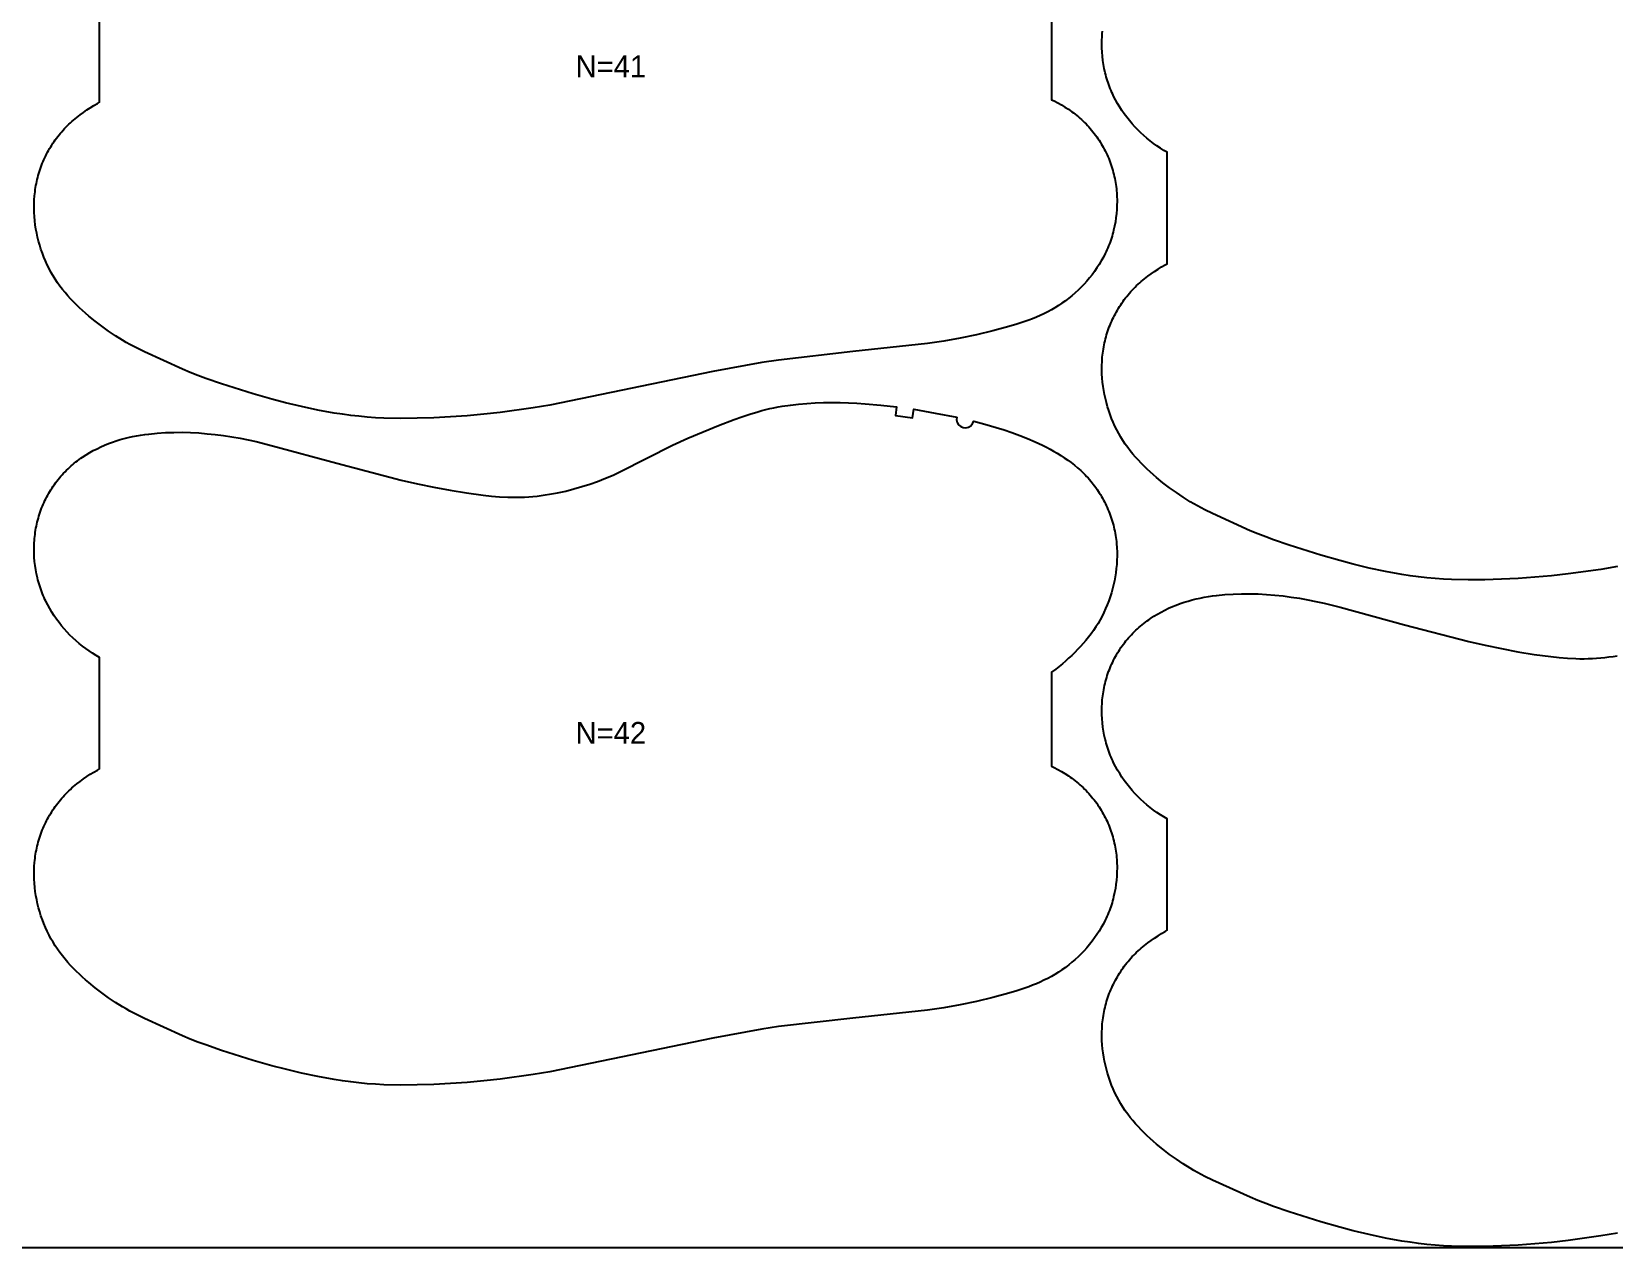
# Model space of a CAD drawing. Header units: inches. Extents: x 0 to 1972, y 0 to 1090.
# Drawn here: x 1230.7 to 1593.2, y 0 to 278.7 of the extents above; entities that cross this region are included whole.
import ezdxf

# ---------------------------------------------------------------- set-up
doc = ezdxf.new("R2010")
doc.units = ezdxf.units.IN

msp = doc.modelspace()

# ---------------------------------------------------------------- linework, layer by layer
at = {"layer": '1'}
for points in [[(0.5, 0), (1971.9894, 0), (1971.9894, 1089.551), (0.5, 1089.551), (0.5, 0)], [(1442.7463, 190.3056), (1442.703, 189.6846), (1442.8529, 189.0803), (1443.1812, 188.5514), (1443.6563, 188.1491), (1444.2321, 187.9123), (1444.8528, 187.8641), (1445.4583, 188.0091), (1445.9898, 188.3332), (1446.3959, 188.8051), (1446.6372, 189.379), (1449.207, 188.6925), (1451.761, 187.9477), (1453.5823, 187.3757), (1455.3914, 186.7666), (1457.1848, 186.1145), (1458.959, 185.4131), (1460.7105, 184.6567), (1461.5764, 184.2563), (1462.4349, 183.8405), (1463.2856, 183.4086), (1464.1279, 182.9602), (1464.9612, 182.4946), (1465.7849, 182.0113), (1466.5984, 181.5098), (1467.3998, 180.9889), (1468.1872, 180.4478), (1468.9588, 179.8855), (1469.7125, 179.3008), (1470.4466, 178.6927), (1470.8056, 178.3796), (1471.1589, 178.0603), (1471.5064, 177.7347), (1471.8477, 177.4025), (1472.1827, 177.0638), (1472.5112, 176.7187), (1472.8332, 176.3673), (1473.1485, 176.0098), (1473.4571, 175.6462), (1473.7589, 175.2769), (1474.0539, 174.9019), (1474.3419, 174.5214), (1474.6228, 174.1356), (1474.8966, 173.7446), (1475.1632, 173.3485), (1475.4225, 172.9476), (1475.6745, 172.542), (1475.9189, 172.1318), (1476.1559, 171.7172), (1476.3852, 171.2983), (1476.6067, 170.8754), (1476.8206, 170.4485), (1477.0265, 170.0179), (1477.2246, 169.5836), (1477.4148, 169.1458), (1477.5969, 168.7046), (1477.7709, 168.2603), (1477.9368, 167.8129), (1478.0945, 167.3626), (1478.244, 166.9095), (1478.3851, 166.4539), (1478.5178, 165.9957), (1478.6421, 165.5353), (1478.7579, 165.0727), (1478.8651, 164.6081), (1478.9637, 164.1416), (1479.0537, 163.6734), (1479.135, 163.2036), (1479.2077, 162.7324), (1479.272, 162.2599), (1479.3279, 161.7863), (1479.3754, 161.3117), (1479.4458, 160.3602), (1479.4836, 159.4066), (1479.4894, 158.4521), (1479.4638, 157.4978), (1479.4074, 156.545), (1479.3206, 155.5948), (1479.204, 154.6479), (1479.0579, 153.7052), (1478.8829, 152.7674), (1478.6792, 151.8351), (1478.4475, 150.9093), (1478.188, 149.9905), (1477.9012, 149.0796), (1477.5875, 148.1774), (1477.247, 147.285), (1476.8795, 146.4034), (1476.4851, 145.5339), (1476.0637, 144.6777), (1475.6153, 143.8358), (1475.1398, 143.0095), (1474.6372, 142.2), (1474.1078, 141.408), (1473.5529, 140.6336), (1472.9743, 139.8762), (1472.3734, 139.1356), (1471.7521, 138.4112), (1471.1119, 137.7029), (1470.4545, 137.0101), (1469.7816, 136.3325), (1469.0947, 135.6697), (1468.3947, 135.0211), (1467.6822, 134.3864), (1466.9581, 133.7649), (1465.4778, 132.5598), (1464.4894, 131.8059), (1464.4894, 110.2615), (1465.0608, 109.9877), (1465.9074, 109.5478), (1466.7394, 109.0801), (1467.5554, 108.5846), (1468.354, 108.0616), (1468.7463, 107.7899), (1469.1339, 107.5114), (1469.5164, 107.2261), (1469.8937, 106.934), (1470.2656, 106.6353), (1470.632, 106.3299), (1470.9928, 106.0178), (1471.3476, 105.6991), (1471.6964, 105.3739), (1472.039, 105.042), (1472.3752, 104.7036), (1472.7049, 104.3588), (1473.028, 104.0078), (1473.3444, 103.6506), (1473.6539, 103.2875), (1473.9564, 102.9185), (1474.2518, 102.5437), (1474.54, 102.1634), (1474.8209, 101.7777), (1475.0943, 101.3867), (1475.3601, 100.9905), (1475.6183, 100.5892), (1475.8686, 100.1831), (1476.111, 99.7722), (1476.3454, 99.3568), (1476.5716, 98.9368), (1476.7895, 98.5125), (1476.9991, 98.0841), (1477.2004, 97.6517), (1477.3933, 97.2154), (1477.5778, 96.7755), (1477.754, 96.3322), (1477.9217, 95.8856), (1478.081, 95.4358), (1478.2318, 94.9832), (1478.3742, 94.5277), (1478.508, 94.0697), (1478.6333, 93.6092), (1478.7501, 93.1466), (1478.8583, 92.6818), (1478.958, 92.2152), (1479.049, 91.7468), (1479.1314, 91.2769), (1479.2051, 90.8057), (1479.2704, 90.3331), (1479.327, 89.8595), (1479.3752, 89.3849), (1479.4149, 88.9095), (1479.4461, 88.4335), (1479.4689, 87.9569), (1479.4834, 87.48), (1479.4894, 87.0029), (1479.4766, 86.0485), (1479.4307, 85.095), (1479.3519, 84.1436), (1479.2406, 83.1954), (1479.0966, 82.2516), (1478.9202, 81.3136), (1478.7113, 80.3823), (1478.5947, 79.9197), (1478.4699, 79.4592), (1478.3371, 79.0011), (1478.1962, 78.5454), (1478.0472, 78.0924), (1477.8902, 77.6422), (1477.725, 77.1949), (1477.5518, 76.7507), (1477.3706, 76.3097), (1477.1814, 75.8721), (1476.9844, 75.4378), (1476.7797, 75.0072), (1476.3477, 74.1567), (1475.8864, 73.3215), (1475.3969, 72.5022), (1474.8801, 71.6996), (1474.3369, 70.9145), (1473.7685, 70.1475), (1473.1758, 69.3995), (1472.5594, 68.6709), (1471.9203, 67.9624), (1471.259, 67.2745), (1470.5764, 66.6079), (1469.8731, 65.963), (1469.1499, 65.3404), (1468.4076, 64.7407), (1467.6468, 64.1645), (1466.8686, 63.6119), (1466.0739, 63.0832), (1465.2636, 62.5787), (1464.4386, 62.0986), (1463.6001, 61.6431), (1462.7488, 61.2124), (1461.8858, 60.8068), (1461.0121, 60.4261), (1460.1287, 60.0684), (1459.2368, 59.7314), (1458.3376, 59.4129), (1456.5218, 58.8219), (1454.6906, 58.2772), (1451.0059, 57.2772), (1447.2956, 56.3858), (1443.5597, 55.6026), (1439.801, 54.9376), (1436.0237, 54.3938), (1418.9483, 52.5356), (1401.882, 50.596), (1398.1112, 50.0081), (1386.8452, 47.9597), (1349.4626, 40.2441), (1345.6968, 39.6224), (1338.1344, 38.5772), (1334.3416, 38.1496), (1330.5404, 37.8037), (1326.7327, 37.5376), (1322.9207, 37.3467), (1319.1054, 37.2321), (1315.288, 37.202), (1311.4723, 37.2869), (1309.5664, 37.383), (1307.6629, 37.5177), (1305.7626, 37.6916), (1303.8664, 37.9054), (1301.9751, 38.1594), (1300.089, 38.4509), (1296.3332, 39.1333), (1292.6, 39.9282), (1288.8883, 40.8182), (1285.8075, 41.6235), (1281.5272, 42.8384), (1274.2492, 45.1417), (1270.6393, 46.3858), (1268.8488, 47.0457), (1267.0726, 47.7412), (1265.3131, 48.4768), (1256.63, 52.4418), (1254.919, 53.2861), (1253.2338, 54.178), (1252.4036, 54.6465), (1251.5821, 55.1304), (1249.9647, 56.1418), (1248.3808, 57.2067), (1246.8297, 58.3201), (1245.3116, 59.4781), (1243.8313, 60.6832), (1243.1072, 61.3047), (1242.3948, 61.9394), (1241.6947, 62.588), (1241.0078, 63.2508), (1240.3349, 63.9284), (1239.6775, 64.6212), (1239.0373, 65.3295), (1238.416, 66.0539), (1237.8152, 66.7945), (1237.2365, 67.5519), (1236.6816, 68.3263), (1236.1522, 69.1183), (1235.6496, 69.9278), (1235.1742, 70.7541), (1234.7257, 71.596), (1234.3043, 72.4522), (1233.9099, 73.3217), (1233.5425, 74.2033), (1233.2019, 75.0957), (1232.8882, 75.9979), (1232.6015, 76.9088), (1232.342, 77.8276), (1232.1102, 78.7534), (1231.9065, 79.6857), (1231.7315, 80.6235), (1231.5854, 81.5662), (1231.4688, 82.5131), (1231.382, 83.4633), (1231.3256, 84.4161), (1231.3, 85.3704), (1231.3058, 86.3249), (1231.3436, 87.2785), (1231.414, 88.23), (1231.4615, 88.7046), (1231.5174, 89.1782), (1231.5817, 89.6507), (1231.6544, 90.1219), (1231.7358, 90.5917), (1231.8257, 91.0599), (1231.9243, 91.5264), (1232.0315, 91.991), (1232.1473, 92.4536), (1232.2716, 92.914), (1232.4043, 93.3722), (1232.5455, 93.8278), (1232.6949, 94.2809), (1232.8526, 94.7312), (1233.0185, 95.1786), (1233.1925, 95.6229), (1233.3747, 96.0641), (1233.5648, 96.5019), (1233.7629, 96.9362), (1233.9689, 97.3668), (1234.1827, 97.7937), (1234.4043, 98.2166), (1234.6336, 98.6355), (1234.8705, 99.0501), (1235.115, 99.4603), (1235.3669, 99.8659), (1235.6262, 100.2668), (1235.8928, 100.6629), (1236.1666, 101.0539), (1236.4475, 101.4397), (1236.7355, 101.8202), (1237.0305, 102.1952), (1237.3323, 102.5645), (1237.6409, 102.9281), (1237.9563, 103.2856), (1238.2782, 103.637), (1238.6067, 103.9821), (1238.9417, 104.3208), (1239.283, 104.653), (1239.6305, 104.9786), (1239.9838, 105.2979), (1240.3429, 105.611), (1241.0769, 106.2191), (1241.8306, 106.8038), (1242.6022, 107.3661), (1243.3897, 107.9072), (1244.1911, 108.4281), (1245.0045, 108.9296), (1245.8282, 109.4129), (1246.3, 109.6765), (1246.3, 135.2098), (1245.5259, 135.6604), (1244.7156, 136.1649), (1243.9208, 136.6936), (1243.1426, 137.2462), (1242.3818, 137.8224), (1241.6395, 138.4221), (1240.9163, 139.0447), (1240.213, 139.6896), (1239.5304, 140.3562), (1238.8691, 141.0441), (1238.23, 141.7526), (1237.6137, 142.4812), (1237.0209, 143.2292), (1236.4525, 143.9962), (1235.9094, 144.7813), (1235.3925, 145.5839), (1234.903, 146.4032), (1234.4417, 147.2384), (1234.0098, 148.0889), (1233.8051, 148.5195), (1233.608, 148.9538), (1233.4189, 149.3914), (1233.2376, 149.8324), (1233.0644, 150.2766), (1232.8992, 150.7239), (1232.7422, 151.1741), (1232.5932, 151.6271), (1232.4523, 152.0828), (1232.3195, 152.5409), (1232.1948, 153.0014), (1232.0781, 153.464), (1231.8692, 154.3953), (1231.6928, 155.3333), (1231.5489, 156.2771), (1231.4375, 157.2253), (1231.3587, 158.1767), (1231.3128, 159.1302), (1231.3, 160.0846), (1231.3061, 160.5617), (1231.3205, 161.0386), (1231.3433, 161.5152), (1231.3745, 161.9912), (1231.4142, 162.4666), (1231.4624, 162.9412), (1231.5191, 163.4148), (1231.5843, 163.8874), (1231.6581, 164.3586), (1231.7405, 164.8285), (1231.8315, 165.2969), (1231.9311, 165.7635), (1232.0393, 166.2283), (1232.1561, 166.6909), (1232.2814, 167.1514), (1232.4152, 167.6094), (1232.5576, 168.0649), (1232.7084, 168.5175), (1232.8677, 168.9673), (1233.0354, 169.4139), (1233.2116, 169.8572), (1233.3961, 170.2971), (1233.5891, 170.7334), (1233.7903, 171.1658), (1233.9999, 171.5942), (1234.2178, 172.0185), (1234.444, 172.4385), (1234.6784, 172.8539), (1234.9208, 173.2648), (1235.1711, 173.6709), (1235.4293, 174.0721), (1235.6951, 174.4684), (1235.9685, 174.8594), (1236.2494, 175.2451), (1236.5376, 175.6254), (1236.833, 176.0002), (1237.1355, 176.3692), (1237.445, 176.7323), (1237.7614, 177.0895), (1238.0845, 177.4405), (1238.4142, 177.7853), (1238.7504, 178.1237), (1239.093, 178.4556), (1239.4418, 178.7808), (1239.7967, 179.0995), (1240.1574, 179.4116), (1240.5238, 179.717), (1240.8957, 180.0157), (1241.2731, 180.3078), (1241.6556, 180.5931), (1242.0431, 180.8716), (1242.4354, 181.1433), (1243.2341, 181.6663), (1244.05, 182.1618), (1244.882, 182.6295), (1245.7287, 183.0694), (1246.5889, 183.4817), (1247.4617, 183.8666), (1248.346, 184.2246), (1249.2407, 184.5558), (1250.1448, 184.8607), (1251.0572, 185.1396), (1251.9769, 185.3928), (1252.903, 185.6207), (1253.8346, 185.8245), (1254.7711, 186.0054), (1255.7118, 186.1649), (1256.6562, 186.304), (1257.6035, 186.4242), (1259.5042, 186.6128), (1261.4092, 186.7394), (1263.3165, 186.8066), (1265.2246, 186.8154), (1267.1318, 186.7671), (1269.0368, 186.6632), (1270.9388, 186.5075), (1272.8367, 186.3043), (1274.7299, 186.058), (1276.6175, 185.7722), (1278.4985, 185.4469), (1280.3717, 185.0813), (1282.2361, 184.6749), (1285.939, 183.7519), (1300.6666, 179.7251), (1315.4332, 175.8433), (1319.1564, 175.002), (1322.8957, 174.2354), (1326.6488, 173.5402), (1330.4144, 172.9189), (1334.1967, 172.4061), (1336.0955, 172.2045), (1337.9984, 172.0514), (1339.9041, 171.9575), (1340.8576, 171.936), (1341.8112, 171.9334), (1342.7647, 171.9506), (1343.7179, 171.9875), (1344.6703, 172.0438), (1345.6215, 172.1192), (1346.5712, 172.2132), (1347.519, 172.3254), (1348.4645, 172.4556), (1349.4074, 172.6033), (1350.3472, 172.7682), (1351.2839, 172.9497), (1353.1472, 173.3609), (1354.9963, 173.8331), (1356.8303, 174.3623), (1358.6481, 174.9456), (1360.4476, 175.5824), (1362.2267, 176.2729), (1363.9832, 177.0175), (1365.7164, 177.8141), (1377.631, 183.8576), (1381.0963, 185.4571), (1384.6038, 186.9635), (1388.1419, 188.3944), (1391.7131, 189.7426), (1393.5133, 190.3796), (1395.3255, 190.9802), (1397.1521, 191.5316), (1398.0715, 191.7851), (1398.9953, 192.0215), (1399.9237, 192.2398), (1400.8563, 192.44), (1401.7929, 192.6227), (1402.7328, 192.7882), (1404.6211, 193.0697), (1406.5176, 193.2884), (1408.4193, 193.4483), (1410.3245, 193.5554), (1412.2321, 193.6159), (1414.1408, 193.636), (1416.0494, 193.621), (1417.9573, 193.5711), (1419.8637, 193.4857), (1421.768, 193.364), (1425.3606, 193.0397), (1428.9446, 192.6222), (1428.6947, 190.6379), (1432.6218, 190.1085), (1432.9088, 192.0878), (1437.836, 191.2432), (1442.7463, 190.3056)]]:
    msp.add_lwpolyline(points, close=True, dxfattribs=at)
for points in [[(1464.4894, 284.5979), (1464.4894, 263.0535), (1465.0608, 262.7797), (1465.9074, 262.3398), (1466.7394, 261.8721), (1467.5554, 261.3766), (1468.354, 260.8536), (1468.7463, 260.5819), (1469.1339, 260.3034), (1469.5164, 260.0181), (1469.8937, 259.726), (1470.2656, 259.4273), (1470.632, 259.1219), (1470.9928, 258.8098), (1471.3476, 258.4911), (1471.6964, 258.1659), (1472.039, 257.834), (1472.3752, 257.4956), (1472.7049, 257.1508), (1473.028, 256.7998), (1473.3444, 256.4426), (1473.6539, 256.0795), (1473.9564, 255.7105), (1474.2518, 255.3357), (1474.54, 254.9554), (1474.8209, 254.5697), (1475.0943, 254.1787), (1475.3601, 253.7825), (1475.6183, 253.3812), (1475.8686, 252.9751), (1476.111, 252.5642), (1476.3454, 252.1488), (1476.5716, 251.7288), (1476.7895, 251.3045), (1476.9991, 250.8761), (1477.2004, 250.4437), (1477.3933, 250.0074), (1477.5778, 249.5675), (1477.754, 249.1242), (1477.9217, 248.6776), (1478.081, 248.2278), (1478.2318, 247.7752), (1478.3742, 247.3197), (1478.508, 246.8617), (1478.6333, 246.4012), (1478.7501, 245.9386), (1478.8583, 245.4738), (1478.958, 245.0072), (1479.049, 244.5388), (1479.1314, 244.0689), (1479.2051, 243.5977), (1479.2704, 243.1251), (1479.327, 242.6515), (1479.3752, 242.1769), (1479.4149, 241.7015), (1479.4461, 241.2255), (1479.4689, 240.7489), (1479.4834, 240.272), (1479.4894, 239.7949), (1479.4766, 238.8405), (1479.4307, 237.887), (1479.3519, 236.9356), (1479.2406, 235.9874), (1479.0966, 235.0436), (1478.9202, 234.1056), (1478.7113, 233.1743), (1478.5947, 232.7117), (1478.4699, 232.2512), (1478.3371, 231.7931), (1478.1962, 231.3374), (1478.0472, 230.8844), (1477.8902, 230.4342), (1477.725, 229.9869), (1477.5518, 229.5427), (1477.3706, 229.1017), (1477.1814, 228.6641), (1476.9844, 228.2298), (1476.7797, 227.7992), (1476.3477, 226.9487), (1475.8864, 226.1135), (1475.3969, 225.2942), (1474.8801, 224.4916), (1474.3369, 223.7065), (1473.7685, 222.9395), (1473.1758, 222.1915), (1472.5594, 221.4629), (1471.9203, 220.7544), (1471.259, 220.0665), (1470.5764, 219.3999), (1469.8731, 218.755), (1469.1499, 218.1324), (1468.4076, 217.5327), (1467.6468, 216.9565), (1466.8686, 216.4039), (1466.0739, 215.8752), (1465.2636, 215.3707), (1464.4386, 214.8906), (1463.6001, 214.4351), (1462.7488, 214.0044), (1461.8858, 213.5988), (1461.0121, 213.2181), (1460.1287, 212.8604), (1459.2368, 212.5234), (1458.3376, 212.2049), (1456.5218, 211.6139), (1454.6906, 211.0692), (1451.0059, 210.0692), (1447.2956, 209.1778), (1443.5597, 208.3946), (1439.801, 207.7296), (1436.0237, 207.1858), (1418.9483, 205.3276), (1401.882, 203.388), (1398.1112, 202.8001), (1386.8452, 200.7517), (1349.4626, 193.0361), (1345.6968, 192.4144), (1338.1344, 191.3692), (1334.3416, 190.9416), (1330.5404, 190.5957), (1326.7327, 190.3296), (1322.9207, 190.1387), (1319.1054, 190.0241), (1315.288, 189.994), (1311.4723, 190.0789), (1309.5664, 190.175), (1307.6629, 190.3097), (1305.7626, 190.4836), (1303.8664, 190.6974), (1301.9751, 190.9514), (1300.089, 191.2429), (1296.3332, 191.9253), (1292.6, 192.7202), (1288.8883, 193.6102), (1285.8075, 194.4155), (1281.5272, 195.6304), (1274.2492, 197.9337), (1270.6393, 199.1778), (1268.8488, 199.8377), (1267.0726, 200.5332), (1265.3131, 201.2688), (1256.63, 205.2338), (1254.919, 206.0781), (1253.2338, 206.97), (1252.4036, 207.4385), (1251.5821, 207.9224), (1249.9647, 208.9338), (1248.3808, 209.9987), (1246.8297, 211.1121), (1245.3116, 212.2701), (1243.8313, 213.4752), (1243.1072, 214.0967), (1242.3948, 214.7314), (1241.6947, 215.38), (1241.0078, 216.0428), (1240.3349, 216.7204), (1239.6775, 217.4132), (1239.0373, 218.1215), (1238.416, 218.8459), (1237.8152, 219.5865), (1237.2365, 220.3439), (1236.6816, 221.1183), (1236.1522, 221.9103), (1235.6496, 222.7198), (1235.1742, 223.5461), (1234.7257, 224.388), (1234.3043, 225.2442), (1233.9099, 226.1137), (1233.5425, 226.9953), (1233.2019, 227.8877), (1232.8882, 228.7899), (1232.6015, 229.7008), (1232.342, 230.6196), (1232.1102, 231.5454), (1231.9065, 232.4777), (1231.7315, 233.4155), (1231.5854, 234.3582), (1231.4688, 235.3051), (1231.382, 236.2553), (1231.3256, 237.2081), (1231.3, 238.1624), (1231.3058, 239.1169), (1231.3436, 240.0705), (1231.414, 241.022), (1231.4615, 241.4966), (1231.5174, 241.9702), (1231.5817, 242.4427), (1231.6544, 242.9139), (1231.7358, 243.3837), (1231.8257, 243.8519), (1231.9243, 244.3184), (1232.0315, 244.783), (1232.1473, 245.2456), (1232.2716, 245.706), (1232.4043, 246.1642), (1232.5455, 246.6198), (1232.6949, 247.0729), (1232.8526, 247.5232), (1233.0185, 247.9706), (1233.1925, 248.4149), (1233.3747, 248.8561), (1233.5648, 249.2939), (1233.7629, 249.7282), (1233.9689, 250.1588), (1234.1827, 250.5857), (1234.4043, 251.0086), (1234.6336, 251.4275), (1234.8705, 251.8421), (1235.115, 252.2523), (1235.3669, 252.6579), (1235.6262, 253.0588), (1235.8928, 253.4549), (1236.1666, 253.8459), (1236.4475, 254.2317), (1236.7355, 254.6122), (1237.0305, 254.9872), (1237.3323, 255.3565), (1237.6409, 255.7201), (1237.9563, 256.0776), (1238.2782, 256.429), (1238.6067, 256.7741), (1238.9417, 257.1128), (1239.283, 257.445), (1239.6305, 257.7706), (1239.9838, 258.0899), (1240.3429, 258.403), (1241.0769, 259.0111), (1241.8306, 259.5958), (1242.6022, 260.1581), (1243.3897, 260.6992), (1244.1911, 261.2201), (1245.0045, 261.7216), (1245.8282, 262.2049), (1246.3, 262.4685), (1246.3, 288.0018)], [(1594.1626, 156.0321), (1590.3968, 155.4104), (1582.8344, 154.3652), (1579.0416, 153.9376), (1575.2404, 153.5917), (1571.4327, 153.3256), (1567.6207, 153.1347), (1563.8054, 153.0201), (1559.988, 152.99), (1556.1723, 153.0749), (1554.2664, 153.171), (1552.3629, 153.3057), (1550.4626, 153.4796), (1548.5664, 153.6934), (1546.6751, 153.9474), (1544.789, 154.2389), (1541.0332, 154.9213), (1537.3, 155.7162), (1533.5883, 156.6062), (1530.5075, 157.4115), (1526.2272, 158.6264), (1518.9492, 160.9297), (1515.3393, 162.1738), (1513.5488, 162.8337), (1511.7726, 163.5292), (1510.0131, 164.2648), (1501.33, 168.2298), (1499.619, 169.0741), (1497.9338, 169.966), (1497.1036, 170.4345), (1496.2821, 170.9184), (1494.6647, 171.9298), (1493.0808, 172.9947), (1491.5297, 174.1081), (1490.0116, 175.2661), (1488.5313, 176.4712), (1487.8072, 177.0927), (1487.0948, 177.7274), (1486.3947, 178.376), (1485.7078, 179.0388), (1485.0349, 179.7164), (1484.3775, 180.4092), (1483.7373, 181.1175), (1483.116, 181.8419), (1482.5152, 182.5825), (1481.9365, 183.3399), (1481.3816, 184.1143), (1480.8522, 184.9063), (1480.3496, 185.7158), (1479.8742, 186.5421), (1479.4257, 187.384), (1479.0043, 188.2402), (1478.6099, 189.1097), (1478.2425, 189.9913), (1477.9019, 190.8837), (1477.5882, 191.7859), (1477.3015, 192.6968), (1477.042, 193.6156), (1476.8102, 194.5414), (1476.6065, 195.4737), (1476.4315, 196.4115), (1476.2854, 197.3542), (1476.1688, 198.3011), (1476.082, 199.2513), (1476.0256, 200.2041), (1476, 201.1584), (1476.0058, 202.1129), (1476.0436, 203.0665), (1476.114, 204.018), (1476.1615, 204.4926), (1476.2174, 204.9662), (1476.2817, 205.4387), (1476.3544, 205.9099), (1476.4358, 206.3797), (1476.5257, 206.8479), (1476.6243, 207.3144), (1476.7315, 207.779), (1476.8473, 208.2416), (1476.9716, 208.702), (1477.1043, 209.1602), (1477.2455, 209.6158), (1477.3949, 210.0689), (1477.5526, 210.5192), (1477.7185, 210.9666), (1477.8925, 211.4109), (1478.0747, 211.8521), (1478.2648, 212.2899), (1478.4629, 212.7242), (1478.6689, 213.1548), (1478.8827, 213.5817), (1479.1043, 214.0046), (1479.3336, 214.4235), (1479.5705, 214.8381), (1479.815, 215.2483), (1480.0669, 215.6539), (1480.3262, 216.0548), (1480.5928, 216.4509), (1480.8666, 216.8419), (1481.1475, 217.2277), (1481.4355, 217.6082), (1481.7305, 217.9832), (1482.0323, 218.3525), (1482.3409, 218.7161), (1482.6563, 219.0736), (1482.9782, 219.425), (1483.3067, 219.7701), (1483.6417, 220.1088), (1483.983, 220.441), (1484.3305, 220.7666), (1484.6838, 221.0859), (1485.0429, 221.399), (1485.7769, 222.0071), (1486.5306, 222.5918), (1487.3022, 223.1541), (1488.0897, 223.6952), (1488.8911, 224.2161), (1489.7045, 224.7176), (1490.5282, 225.2009), (1491, 225.4645), (1491, 250.9978), (1490.2259, 251.4484), (1489.4156, 251.9529), (1488.6208, 252.4816), (1487.8426, 253.0342), (1487.0818, 253.6104), (1486.3395, 254.2101), (1485.6163, 254.8327), (1484.913, 255.4776), (1484.2304, 256.1442), (1483.5691, 256.8321), (1482.93, 257.5406), (1482.3137, 258.2692), (1481.7209, 259.0172), (1481.1525, 259.7842), (1480.6094, 260.5693), (1480.0925, 261.3719), (1479.603, 262.1912), (1479.1417, 263.0264), (1478.7098, 263.8769), (1478.5051, 264.3075), (1478.308, 264.7418), (1478.1189, 265.1794), (1477.9376, 265.6204), (1477.7644, 266.0646), (1477.5992, 266.5119), (1477.4422, 266.9621), (1477.2932, 267.4151), (1477.1523, 267.8708), (1477.0195, 268.3289), (1476.8948, 268.7894), (1476.7781, 269.252), (1476.5692, 270.1833), (1476.3928, 271.1213), (1476.2489, 272.0651), (1476.1375, 273.0133), (1476.0587, 273.9647), (1476.0128, 274.9182), (1476, 275.8726), (1476.0061, 276.3497), (1476.0205, 276.8266), (1476.0433, 277.3032), (1476.0745, 277.7792), (1476.1142, 278.2546), (1476.1624, 278.7292)], [(1594.1626, 3.2401), (1590.3968, 2.6184), (1582.8344, 1.5732), (1579.0416, 1.1456), (1575.2404, 0.7997), (1571.4327, 0.5336), (1567.6207, 0.3427), (1563.8054, 0.2281), (1559.988, 0.198), (1556.1723, 0.2829), (1554.2664, 0.379), (1552.3629, 0.5137), (1550.4626, 0.6876), (1548.5664, 0.9014), (1546.6751, 1.1554), (1544.789, 1.4469), (1541.0332, 2.1293), (1537.3, 2.9242), (1533.5883, 3.8142), (1530.5075, 4.6195), (1526.2272, 5.8344), (1518.9492, 8.1377), (1515.3393, 9.3818), (1513.5488, 10.0417), (1511.7726, 10.7372), (1510.0131, 11.4728), (1501.33, 15.4378), (1499.619, 16.2821), (1497.9338, 17.174), (1497.1036, 17.6425), (1496.2821, 18.1264), (1494.6647, 19.1378), (1493.0808, 20.2027), (1491.5297, 21.3161), (1490.0116, 22.4741), (1488.5313, 23.6792), (1487.8072, 24.3007), (1487.0948, 24.9354), (1486.3947, 25.584), (1485.7078, 26.2468), (1485.0349, 26.9244), (1484.3775, 27.6172), (1483.7373, 28.3255), (1483.116, 29.0499), (1482.5152, 29.7905), (1481.9365, 30.5479), (1481.3816, 31.3223), (1480.8522, 32.1143), (1480.3496, 32.9238), (1479.8742, 33.7501), (1479.4257, 34.592), (1479.0043, 35.4482), (1478.6099, 36.3177), (1478.2425, 37.1993), (1477.9019, 38.0917), (1477.5882, 38.9939), (1477.3015, 39.9048), (1477.042, 40.8236), (1476.8102, 41.7494), (1476.6065, 42.6817), (1476.4315, 43.6195), (1476.2854, 44.5622), (1476.1688, 45.5091), (1476.082, 46.4593), (1476.0256, 47.4121), (1476, 48.3664), (1476.0058, 49.3209), (1476.0436, 50.2745), (1476.114, 51.226), (1476.1615, 51.7006), (1476.2174, 52.1742), (1476.2817, 52.6467), (1476.3544, 53.1179), (1476.4358, 53.5877), (1476.5257, 54.0559), (1476.6243, 54.5224), (1476.7315, 54.987), (1476.8473, 55.4496), (1476.9716, 55.91), (1477.1043, 56.3682), (1477.2455, 56.8238), (1477.3949, 57.2769), (1477.5526, 57.7272), (1477.7185, 58.1746), (1477.8925, 58.6189), (1478.0747, 59.0601), (1478.2648, 59.4979), (1478.4629, 59.9322), (1478.6689, 60.3628), (1478.8827, 60.7897), (1479.1043, 61.2126), (1479.3336, 61.6315), (1479.5705, 62.0461), (1479.815, 62.4563), (1480.0669, 62.8619), (1480.3262, 63.2628), (1480.5928, 63.6589), (1480.8666, 64.0499), (1481.1475, 64.4357), (1481.4355, 64.8162), (1481.7305, 65.1912), (1482.0323, 65.5605), (1482.3409, 65.9241), (1482.6563, 66.2816), (1482.9782, 66.633), (1483.3067, 66.9781), (1483.6417, 67.3168), (1483.983, 67.649), (1484.3305, 67.9746), (1484.6838, 68.2939), (1485.0429, 68.607), (1485.7769, 69.2151), (1486.5306, 69.7998), (1487.3022, 70.3621), (1488.0897, 70.9032), (1488.8911, 71.4241), (1489.7045, 71.9256), (1490.5282, 72.4089), (1491, 72.6725), (1491, 98.2058), (1490.2259, 98.6564), (1489.4156, 99.1609), (1488.6208, 99.6896), (1487.8426, 100.2422), (1487.0818, 100.8184), (1486.3395, 101.4181), (1485.6163, 102.0407), (1484.913, 102.6856), (1484.2304, 103.3522), (1483.5691, 104.0401), (1482.93, 104.7486), (1482.3137, 105.4772), (1481.7209, 106.2252), (1481.1525, 106.9922), (1480.6094, 107.7773), (1480.0925, 108.5799), (1479.603, 109.3992), (1479.1417, 110.2344), (1478.7098, 111.0849), (1478.5051, 111.5155), (1478.308, 111.9498), (1478.1189, 112.3874), (1477.9376, 112.8284), (1477.7644, 113.2726), (1477.5992, 113.7199), (1477.4422, 114.1701), (1477.2932, 114.6231), (1477.1523, 115.0788), (1477.0195, 115.5369), (1476.8948, 115.9974), (1476.7781, 116.46), (1476.5692, 117.3913), (1476.3928, 118.3293), (1476.2489, 119.2731), (1476.1375, 120.2213), (1476.0587, 121.1727), (1476.0128, 122.1262), (1476, 123.0806), (1476.0061, 123.5577), (1476.0205, 124.0346), (1476.0433, 124.5112), (1476.0745, 124.9872), (1476.1142, 125.4626), (1476.1624, 125.9372), (1476.2191, 126.4108), (1476.2843, 126.8834), (1476.3581, 127.3546), (1476.4405, 127.8245), (1476.5315, 128.2929), (1476.6311, 128.7595), (1476.7393, 129.2243), (1476.8561, 129.6869), (1476.9814, 130.1474), (1477.1152, 130.6054), (1477.2576, 131.0609), (1477.4084, 131.5135), (1477.5677, 131.9633), (1477.7354, 132.4099), (1477.9116, 132.8532), (1478.0961, 133.2931), (1478.2891, 133.7294), (1478.4903, 134.1618), (1478.6999, 134.5902), (1478.9178, 135.0145), (1479.144, 135.4345), (1479.3784, 135.8499), (1479.6208, 136.2608), (1479.8711, 136.6669), (1480.1293, 137.0681), (1480.3951, 137.4644), (1480.6685, 137.8554), (1480.9494, 138.2411), (1481.2376, 138.6214), (1481.533, 138.9962), (1481.8355, 139.3652), (1482.145, 139.7283), (1482.4614, 140.0855), (1482.7845, 140.4365), (1483.1142, 140.7813), (1483.4504, 141.1197), (1483.793, 141.4516), (1484.1418, 141.7768), (1484.4967, 142.0955), (1484.8574, 142.4076), (1485.2238, 142.713), (1485.5957, 143.0117), (1485.9731, 143.3038), (1486.3556, 143.5891), (1486.7431, 143.8676), (1487.1354, 144.1393), (1487.9341, 144.6623), (1488.75, 145.1578), (1489.582, 145.6255), (1490.4287, 146.0654), (1491.2889, 146.4777), (1492.1617, 146.8626), (1493.046, 147.2206), (1493.9407, 147.5518), (1494.8448, 147.8567), (1495.7572, 148.1356), (1496.6769, 148.3888), (1497.603, 148.6167), (1498.5346, 148.8205), (1499.4711, 149.0014), (1500.4118, 149.1609), (1501.3562, 149.3), (1502.3035, 149.4202), (1504.2042, 149.6088), (1506.1092, 149.7354), (1508.0165, 149.8026), (1509.9246, 149.8114), (1511.8318, 149.7631), (1513.7368, 149.6592), (1515.6388, 149.5035), (1517.5367, 149.3003), (1519.4299, 149.054), (1521.3175, 148.7682), (1523.1985, 148.4429), (1525.0717, 148.0773), (1526.9361, 147.6709), (1530.639, 146.7479), (1545.3666, 142.7211), (1560.1332, 138.8393), (1563.8564, 137.998), (1567.5957, 137.2314), (1571.3488, 136.5362), (1575.1144, 135.9149), (1578.8967, 135.4021), (1580.7955, 135.2005), (1582.6984, 135.0474), (1584.6041, 134.9535), (1585.5576, 134.932), (1586.5112, 134.9294), (1587.4647, 134.9466), (1588.4179, 134.9835), (1589.3703, 135.0398), (1590.3215, 135.1152), (1591.2712, 135.2092), (1592.219, 135.3214), (1593.1645, 135.4516), (1594.1074, 135.5993)]]:
    msp.add_lwpolyline(points, dxfattribs=at)

# ---------------------------------------------------------------- texts
for s, p in [('N=41', (1355.3947, 268.211)), ('N=42', (1355.3947, 115.419))]:
    msp.add_text(s, height=5, dxfattribs=at).set_placement(p)

doc.saveas('drawing.dxf')
